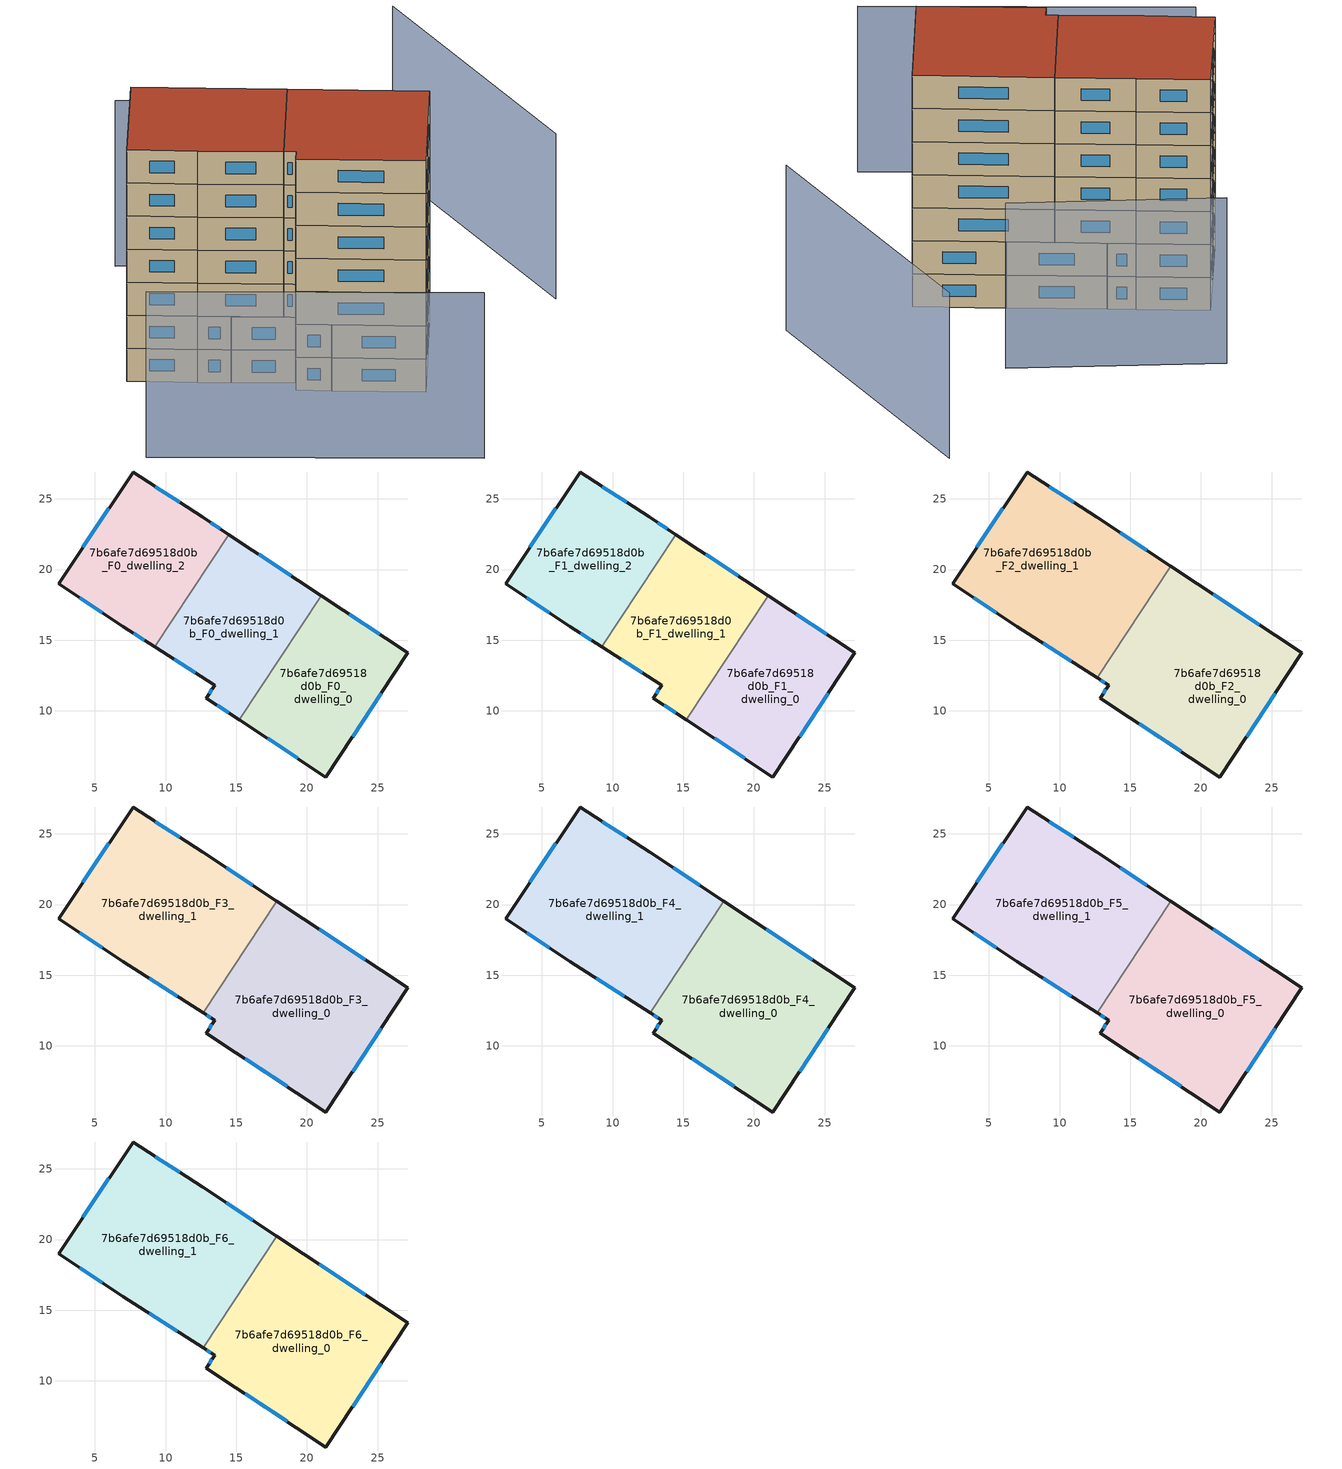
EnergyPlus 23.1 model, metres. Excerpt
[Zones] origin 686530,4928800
7b6afe7d69518d0b_F0_dwelling_0
 floor ground (EU_floor_Construction): 27.14,14.11 21.34,5.32 15.21,9.36 21.02,18.16 z0
 wall outside (EU_wall_Construction): 15.21,9.36 21.34,5.32 27.14,14.11 21.02,18.16 z0:3
 wall to 7b6afe7d69518d0b_F0_dwelling_1 (EU_wall_Construction): 21.02,18.16 15.21,9.36 z0:3
 window (EU_Window_Construction): 25.15,15.43 23.01,16.84 / 23.23,8.18 25.26,11.25 / 17.21,8.05 19.35,6.64 z0.98:2.02
7b6afe7d69518d0b_F0_dwelling_1
 floor ground (EU_floor_Construction): 21.02,18.16 15.21,9.36 12.87,10.9 13.47,11.81 9.23,14.53 14.47,22.47 z0
 wall outside (EU_wall_Construction): 21.02,18.16 14.47,22.47 / 9.23,14.53 13.47,11.81 12.87,10.9 15.21,9.36 z0:3
 wall to 7b6afe7d69518d0b_F0_dwelling_2 (EU_wall_Construction): 14.47,22.47 9.23,14.53 z0:3
 window (EU_Window_Construction): 18.89,19.56 16.6,21.07 / 13.63,10.4 14.45,9.86 / 13.28,11.52 13.07,11.2 / 10.61,13.65 12.09,12.7 z0.98:2.02
7b6afe7d69518d0b_F0_dwelling_2
 floor ground (EU_floor_Construction): 12.57,23.72 14.47,22.47 9.23,14.53 7,15.95 2.42,19.01 7.69,26.9 z0
 wall outside (EU_wall_Construction): 14.47,22.47 12.57,23.72 7.69,26.9 2.42,19.01 7,15.95 9.23,14.53 z0:3
 window (EU_Window_Construction): 10.99,24.76 9.28,25.87 / 13.85,22.88 13.19,23.32 / 7.73,15.49 8.5,14.99 / 3.91,18.02 5.51,16.95 / 5.98,24.34 4.14,21.58 z0.98:2.02
7b6afe7d69518d0b_F1_dwelling_0
 floor to 7b6afe7d69518d0b_F0_dwelling_0 (EU_floor_Construction): 27.14,14.11 21.34,5.32 15.21,9.36 21.02,18.16 z3
 wall outside (EU_wall_Construction): 15.21,9.36 21.34,5.32 27.14,14.11 21.02,18.16 z3:6
 wall to 7b6afe7d69518d0b_F1_dwelling_1 (EU_wall_Construction): 21.02,18.16 15.21,9.36 z3:6
 window (EU_Window_Construction): 25.15,15.43 23.01,16.84 / 23.23,8.18 25.26,11.25 / 17.21,8.05 19.35,6.64 z3.98:5.02
7b6afe7d69518d0b_F1_dwelling_1
 floor to 7b6afe7d69518d0b_F0_dwelling_1 (EU_floor_Construction): 21.02,18.16 15.21,9.36 12.87,10.9 13.47,11.81 9.23,14.53 14.47,22.47 z3
 wall outside (EU_wall_Construction): 21.02,18.16 14.47,22.47 / 9.23,14.53 13.47,11.81 12.87,10.9 15.21,9.36 z3:6
 wall to 7b6afe7d69518d0b_F1_dwelling_2 (EU_wall_Construction): 14.47,22.47 9.23,14.53 z3:6
 window (EU_Window_Construction): 18.89,19.56 16.6,21.07 / 13.63,10.4 14.45,9.86 / 13.28,11.52 13.07,11.2 / 10.61,13.65 12.09,12.7 z3.98:5.02
7b6afe7d69518d0b_F1_dwelling_2
 floor to 7b6afe7d69518d0b_F0_dwelling_2 (EU_floor_Construction): 12.57,23.72 14.47,22.47 9.23,14.53 7,15.95 2.42,19.01 7.69,26.9 z3
 wall outside (EU_wall_Construction): 14.47,22.47 12.57,23.72 7.69,26.9 2.42,19.01 7,15.95 9.23,14.53 z3:6
 window (EU_Window_Construction): 10.99,24.76 9.28,25.87 / 13.85,22.88 13.19,23.32 / 7.73,15.49 8.5,14.99 / 3.91,18.02 5.51,16.95 / 5.98,24.34 4.14,21.58 z3.98:5.02
7b6afe7d69518d0b_F2_dwelling_0
 floor to 7b6afe7d69518d0b_F1_dwelling_0 (EU_floor_Construction): 27.14,14.11 21.34,5.32 15.21,9.36 21.01,18.16 z6
 floor to 7b6afe7d69518d0b_F1_dwelling_1 (EU_floor_Construction): 21.01,18.16 15.21,9.36 12.87,10.9 13.47,11.81 12.66,12.33 17.87,20.23 z6
 wall outside (EU_wall_Construction): 12.66,12.33 13.47,11.81 12.87,10.9 21.34,5.32 27.14,14.11 17.87,20.23 z6:9
 wall to 7b6afe7d69518d0b_F2_dwelling_1 (EU_wall_Construction): 17.87,20.23 12.66,12.33 z6:9
 window (EU_Window_Construction): 12.92,12.16 13.21,11.98 / 24.13,16.1 20.88,18.24 / 23.23,8.18 25.26,11.25 / 15.63,9.09 18.59,7.14 / 13.28,11.52 13.07,11.2 z6.98:8.02
7b6afe7d69518d0b_F2_dwelling_1
 floor to 7b6afe7d69518d0b_F1_dwelling_1 (EU_floor_Construction): 17.87,20.23 12.66,12.33 9.23,14.53 14.47,22.47 z6
 floor to 7b6afe7d69518d0b_F1_dwelling_2 (EU_floor_Construction): 12.57,23.72 14.47,22.47 9.23,14.53 7,15.95 2.42,19.01 7.69,26.9 z6
 wall outside (EU_wall_Construction): 17.87,20.23 12.57,23.72 7.69,26.9 2.42,19.01 7,15.95 12.66,12.33 z6:9
 window (EU_Window_Construction): 10.99,24.76 9.28,25.87 / 16.15,21.37 14.3,22.59 / 8.84,14.78 10.82,13.51 / 3.91,18.02 5.51,16.95 / 5.98,24.34 4.14,21.58 z6.98:8.02
7b6afe7d69518d0b_F3_dwelling_0
 floor to 7b6afe7d69518d0b_F2_dwelling_0 (EU_floor_Construction): 27.14,14.11 21.34,5.32 12.87,10.9 13.47,11.81 12.66,12.33 17.87,20.23 z9
 wall outside (EU_wall_Construction): 12.66,12.33 13.47,11.81 12.87,10.9 21.34,5.32 27.14,14.11 17.87,20.23 z9:12
 wall to 7b6afe7d69518d0b_F3_dwelling_1 (EU_wall_Construction): 17.87,20.23 12.66,12.33 z9:12
 window (EU_Window_Construction): 12.92,12.16 13.21,11.98 / 24.13,16.1 20.88,18.24 / 23.23,8.18 25.26,11.25 / 15.63,9.09 18.59,7.14 / 13.28,11.52 13.07,11.2 z9.98:11.02
7b6afe7d69518d0b_F3_dwelling_1
 floor to 7b6afe7d69518d0b_F2_dwelling_1 (EU_floor_Construction): 12.57,23.72 17.87,20.23 12.66,12.33 7,15.95 2.42,19.01 7.69,26.9 z9
 wall outside (EU_wall_Construction): 17.87,20.23 12.57,23.72 7.69,26.9 2.42,19.01 7,15.95 12.66,12.33 z9:12
 window (EU_Window_Construction): 10.99,24.76 9.28,25.87 / 16.15,21.37 14.3,22.59 / 8.84,14.78 10.82,13.51 / 3.91,18.02 5.51,16.95 / 5.98,24.34 4.14,21.58 z9.98:11.02
7b6afe7d69518d0b_F4_dwelling_0
 floor to 7b6afe7d69518d0b_F3_dwelling_0 (EU_floor_Construction): 27.14,14.11 21.34,5.32 12.87,10.9 13.47,11.81 12.66,12.33 17.87,20.23 z12
 wall outside (EU_wall_Construction): 12.66,12.33 13.47,11.81 12.87,10.9 21.34,5.32 27.14,14.11 17.87,20.23 z12:15
 wall to 7b6afe7d69518d0b_F4_dwelling_1 (EU_wall_Construction): 17.87,20.23 12.66,12.33 z12:15
 window (EU_Window_Construction): 12.92,12.16 13.21,11.98 / 24.13,16.1 20.88,18.24 / 23.23,8.18 25.26,11.25 / 15.63,9.09 18.59,7.14 / 13.28,11.52 13.07,11.2 z12.98:14.02
7b6afe7d69518d0b_F4_dwelling_1
 floor to 7b6afe7d69518d0b_F3_dwelling_1 (EU_floor_Construction): 12.57,23.72 17.87,20.23 12.66,12.33 7,15.95 2.42,19.01 7.69,26.9 z12
 wall outside (EU_wall_Construction): 17.87,20.23 12.57,23.72 7.69,26.9 2.42,19.01 7,15.95 12.66,12.33 z12:15
 window (EU_Window_Construction): 10.99,24.76 9.28,25.87 / 16.15,21.37 14.3,22.59 / 8.84,14.78 10.82,13.51 / 3.91,18.02 5.51,16.95 / 5.98,24.34 4.14,21.58 z12.98:14.02
7b6afe7d69518d0b_F5_dwelling_0
 floor to 7b6afe7d69518d0b_F4_dwelling_0 (EU_floor_Construction): 27.14,14.11 21.34,5.32 12.87,10.9 13.47,11.81 12.66,12.33 17.87,20.23 z15
 wall outside (EU_wall_Construction): 12.66,12.33 13.47,11.81 12.87,10.9 21.34,5.32 27.14,14.11 17.87,20.23 z15:18
 wall to 7b6afe7d69518d0b_F5_dwelling_1 (EU_wall_Construction): 17.87,20.23 12.66,12.33 z15:18
 window (EU_Window_Construction): 12.92,12.16 13.21,11.98 / 24.13,16.1 20.88,18.24 / 23.23,8.18 25.26,11.25 / 15.63,9.09 18.59,7.14 / 13.28,11.52 13.07,11.2 z15.98:17.02
7b6afe7d69518d0b_F5_dwelling_1
 floor to 7b6afe7d69518d0b_F4_dwelling_1 (EU_floor_Construction): 12.57,23.72 17.87,20.23 12.66,12.33 7,15.95 2.42,19.01 7.69,26.9 z15
 wall outside (EU_wall_Construction): 17.87,20.23 12.57,23.72 7.69,26.9 2.42,19.01 7,15.95 12.66,12.33 z15:18
 window (EU_Window_Construction): 10.99,24.76 9.28,25.87 / 16.15,21.37 14.3,22.59 / 8.84,14.78 10.82,13.51 / 3.91,18.02 5.51,16.95 / 5.98,24.34 4.14,21.58 z15.98:17.02
7b6afe7d69518d0b_F6_dwelling_0
 floor to 7b6afe7d69518d0b_F5_dwelling_0 (EU_floor_Construction): 27.14,14.11 21.34,5.32 12.87,10.9 13.47,11.81 12.66,12.33 17.87,20.23 z18
 wall outside (EU_wall_Construction): 12.66,12.33 13.47,11.81 12.87,10.9 21.34,5.32 27.14,14.11 17.87,20.23 z18:21
 wall to 7b6afe7d69518d0b_F6_dwelling_1 (EU_wall_Construction): 17.87,20.23 12.66,12.33 z18:21
 window (EU_Window_Construction): 12.92,12.16 13.21,11.98 / 24.13,16.1 20.88,18.24 / 23.23,8.18 25.26,11.25 / 15.63,9.09 18.59,7.14 / 13.28,11.52 13.07,11.2 z18.98:20.02
 roof outside (EU_roof_Construction): 21.34,5.32 27.14,14.11 17.87,20.23 12.66,12.33 13.47,11.81 12.87,10.9 z21
7b6afe7d69518d0b_F6_dwelling_1
 floor to 7b6afe7d69518d0b_F5_dwelling_1 (EU_floor_Construction): 12.57,23.72 17.87,20.23 12.66,12.33 7,15.95 2.42,19.01 7.69,26.9 z18
 wall outside (EU_wall_Construction): 17.87,20.23 12.57,23.72 7.69,26.9 2.42,19.01 7,15.95 12.66,12.33 z18:21
 window (EU_Window_Construction): 10.99,24.76 9.28,25.87 / 16.15,21.37 14.3,22.59 / 8.84,14.78 10.82,13.51 / 3.91,18.02 5.51,16.95 / 5.98,24.34 4.14,21.58 z18.98:20.02
 roof outside (EU_roof_Construction): 12.66,12.33 17.87,20.23 12.57,23.72 7.69,26.9 2.42,19.01 7,15.95 z21
shading: -2.34,8.46 19.95,-5.51 / 37.38,12.01 36.78,35.12 / 25.87,25.89 10.82,34.3 z0:15
[Building]
EU S2 Campaign: North Axis=0; Terrain=City; Solar Distribution=FullExterior
[Site:Location]
Bologna: Latitude=44.5; Longitude=11.25; Time Zone=1; Elevation=37
[SizingPeriod:WeatherFileDays]
AnnualSizingPeriod: Begin Month=1; Begin Day of Month=1; End Month=12; End Day of Month=31; Day of Week for Start Day=Monday; Use Weather File Daylight Saving Period=No; Use Weather File Rain and Snow Indicators=No
[MATERIAL]
EU_InternalMass_Material: Roughness=MediumRough; Thickness=0.1; Conductivity=1; Density=1800; Specific Heat=900; Thermal Absorptance=0.9; Solar Absorptance=0.7; Visible Absorptance=0.7
[MATERIAL:NOMASS] Roughness=MediumRough; Thermal Absorptance=0.9; Solar Absorptance=0.7; Visible Absorptance=0.7
Name | Thermal Resistance
EU_wall_NoMass | 0.905828
EU_roof_NoMass | 0.37593
EU_floor_NoMass | 0.67114
[WINDOWMATERIAL:SIMPLEGLAZINGSYSTEM]
EU_Window_SimpleGlazing: UFactor=4.52486; Solar Heat Gain Coefficient=0.85; Visible Transmittance=0.85
[CONSTRUCTION]
EU_wall_Construction: EU_wall_NoMass
EU_roof_Construction: EU_roof_NoMass
EU_floor_Construction: EU_floor_NoMass
EU_InternalMass_Construction: EU_InternalMass_Material
EU_Window_Construction: EU_Window_SimpleGlazing
[ZONE] Type=1; Multiplier=1; Ceiling Height=autocalculate; Floor Area=autocalculate; Part of Total Floor Area=Yes
Name | Volume
7b6afe7d69518d0b_F0_dwelling_0; 7b6afe7d69518d0b_F1_dwelling_0 | 231.991
7b6afe7d69518d0b_F2_dwelling_0; 7b6afe7d69518d0b_F3_dwelling_0; 7b6afe7d69518d0b_F4_dwelling_0; 7b6afe7d69518d0b_F5_dwelling_0; 7b6afe7d69518d0b_F6_dwelling_0 | 347.977
7b6afe7d69518d0b_F0_dwelling_1; 7b6afe7d69518d0b_F1_dwelling_1 | 232.004
7b6afe7d69518d0b_F2_dwelling_1; 7b6afe7d69518d0b_F3_dwelling_1; 7b6afe7d69518d0b_F4_dwelling_1; 7b6afe7d69518d0b_F5_dwelling_1; 7b6afe7d69518d0b_F6_dwelling_1 | 347.985
7b6afe7d69518d0b_F0_dwelling_2; 7b6afe7d69518d0b_F1_dwelling_2 | 231.982
[INTERNALMASS] Construction=EU_InternalMass_Construction
Name | Zone or ZoneList | Surface Area
7b6afe7d69518d0b_F0_dwelling_0_EU_InternalMass | 7b6afe7d69518d0b_F0_dwelling_0 | 77.3305
7b6afe7d69518d0b_F0_dwelling_1_EU_InternalMass | 7b6afe7d69518d0b_F0_dwelling_1 | 77.3348
7b6afe7d69518d0b_F0_dwelling_2_EU_InternalMass | 7b6afe7d69518d0b_F0_dwelling_2 | 77.3271
7b6afe7d69518d0b_F1_dwelling_0_EU_InternalMass | 7b6afe7d69518d0b_F1_dwelling_0 | 77.3305
7b6afe7d69518d0b_F1_dwelling_1_EU_InternalMass | 7b6afe7d69518d0b_F1_dwelling_1 | 77.3348
7b6afe7d69518d0b_F1_dwelling_2_EU_InternalMass | 7b6afe7d69518d0b_F1_dwelling_2 | 77.3271
7b6afe7d69518d0b_F2_dwelling_0_EU_InternalMass | 7b6afe7d69518d0b_F2_dwelling_0 | 115.992
7b6afe7d69518d0b_F2_dwelling_1_EU_InternalMass | 7b6afe7d69518d0b_F2_dwelling_1 | 115.995
7b6afe7d69518d0b_F3_dwelling_0_EU_InternalMass | 7b6afe7d69518d0b_F3_dwelling_0 | 115.992
7b6afe7d69518d0b_F3_dwelling_1_EU_InternalMass | 7b6afe7d69518d0b_F3_dwelling_1 | 115.995
7b6afe7d69518d0b_F4_dwelling_0_EU_InternalMass | 7b6afe7d69518d0b_F4_dwelling_0 | 115.992
7b6afe7d69518d0b_F4_dwelling_1_EU_InternalMass | 7b6afe7d69518d0b_F4_dwelling_1 | 115.995
7b6afe7d69518d0b_F5_dwelling_0_EU_InternalMass | 7b6afe7d69518d0b_F5_dwelling_0 | 115.992
7b6afe7d69518d0b_F5_dwelling_1_EU_InternalMass | 7b6afe7d69518d0b_F5_dwelling_1 | 115.995
7b6afe7d69518d0b_F6_dwelling_0_EU_InternalMass | 7b6afe7d69518d0b_F6_dwelling_0 | 115.992
7b6afe7d69518d0b_F6_dwelling_1_EU_InternalMass | 7b6afe7d69518d0b_F6_dwelling_1 | 115.995
[OTHEREQUIPMENT] Fuel Type=Electricity; Design Level Calculation Method=Watts/Area; Power per Zone Floor Area=1; Fraction Latent=0; Fraction Radiant=0; Fraction Lost=0; Carbon Dioxide Generation Rate=0; EndUse Subcategory=EU_Step8_InternalGains
Name | Zone or ZoneList or Space or SpaceList | Schedule
EU_Step8_InternalGain_7b6afe7d69518d0b_F0_dwelling_0_f000 | 7b6afe7d69518d0b_F0_dwelling_0 | EU_Step8_GainSchedule_7b6afe7d69518d0b_F0_dwelling_0_f000
EU_Step8_InternalGain_7b6afe7d69518d0b_F0_dwelling_1_f000 | 7b6afe7d69518d0b_F0_dwelling_1 | EU_Step8_GainSchedule_7b6afe7d69518d0b_F0_dwelling_1_f000
EU_Step8_InternalGain_7b6afe7d69518d0b_F0_dwelling_2_f000 | 7b6afe7d69518d0b_F0_dwelling_2 | EU_Step8_GainSchedule_7b6afe7d69518d0b_F0_dwelling_2_f000
EU_Step8_InternalGain_7b6afe7d69518d0b_F1_dwelling_0_f000 | 7b6afe7d69518d0b_F1_dwelling_0 | EU_Step8_GainSchedule_7b6afe7d69518d0b_F1_dwelling_0_f000
EU_Step8_InternalGain_7b6afe7d69518d0b_F1_dwelling_1_f000 | 7b6afe7d69518d0b_F1_dwelling_1 | EU_Step8_GainSchedule_7b6afe7d69518d0b_F1_dwelling_1_f000
EU_Step8_InternalGain_7b6afe7d69518d0b_F1_dwelling_2_f000 | 7b6afe7d69518d0b_F1_dwelling_2 | EU_Step8_GainSchedule_7b6afe7d69518d0b_F1_dwelling_2_f000
EU_Step8_InternalGain_7b6afe7d69518d0b_F2_dwelling_0_f000 | 7b6afe7d69518d0b_F2_dwelling_0 | EU_Step8_GainSchedule_7b6afe7d69518d0b_F2_dwelling_0_f000
EU_Step8_InternalGain_7b6afe7d69518d0b_F2_dwelling_1_f000 | 7b6afe7d69518d0b_F2_dwelling_1 | EU_Step8_GainSchedule_7b6afe7d69518d0b_F2_dwelling_1_f000
EU_Step8_InternalGain_7b6afe7d69518d0b_F3_dwelling_0_f000 | 7b6afe7d69518d0b_F3_dwelling_0 | EU_Step8_GainSchedule_7b6afe7d69518d0b_F3_dwelling_0_f000
EU_Step8_InternalGain_7b6afe7d69518d0b_F3_dwelling_1_f000 | 7b6afe7d69518d0b_F3_dwelling_1 | EU_Step8_GainSchedule_7b6afe7d69518d0b_F3_dwelling_1_f000
EU_Step8_InternalGain_7b6afe7d69518d0b_F4_dwelling_0_f000 | 7b6afe7d69518d0b_F4_dwelling_0 | EU_Step8_GainSchedule_7b6afe7d69518d0b_F4_dwelling_0_f000
EU_Step8_InternalGain_7b6afe7d69518d0b_F4_dwelling_1_f000 | 7b6afe7d69518d0b_F4_dwelling_1 | EU_Step8_GainSchedule_7b6afe7d69518d0b_F4_dwelling_1_f000
EU_Step8_InternalGain_7b6afe7d69518d0b_F5_dwelling_0_f000 | 7b6afe7d69518d0b_F5_dwelling_0 | EU_Step8_GainSchedule_7b6afe7d69518d0b_F5_dwelling_0_f000
EU_Step8_InternalGain_7b6afe7d69518d0b_F5_dwelling_1_f000 | 7b6afe7d69518d0b_F5_dwelling_1 | EU_Step8_GainSchedule_7b6afe7d69518d0b_F5_dwelling_1_f000
EU_Step8_InternalGain_7b6afe7d69518d0b_F6_dwelling_0_f000 | 7b6afe7d69518d0b_F6_dwelling_0 | EU_Step8_GainSchedule_7b6afe7d69518d0b_F6_dwelling_0_f000
EU_Step8_InternalGain_7b6afe7d69518d0b_F6_dwelling_1_f000 | 7b6afe7d69518d0b_F6_dwelling_1 | EU_Step8_GainSchedule_7b6afe7d69518d0b_F6_dwelling_1_f000
[ZONEVENTILATION:DESIGNFLOWRATE] Schedule=EU_AlwaysOn; Design Flow Rate Calculation Method=AirChanges/Hour; Air Changes per Hour=0.73129; Ventilation Type=Natural; Fan Pressure Rise=0; Fan Total Efficiency=1; Constant Term Coefficient=1; Temperature Term Coefficient=0; Velocity Term Coefficient=0; Velocity Squared Term Coefficient=0; Minimum Indoor Temperature=-100; Maximum Indoor Temperature=100; Delta Temperature=-100; Minimum Outdoor Temperature=-100; Maximum Outdoor Temperature=100; Maximum Wind Speed=40
Name | Zone or ZoneList or Space or SpaceList
EU_ConstantAir_7b6afe7d69518d0b_F0_dwelling_0 | 7b6afe7d69518d0b_F0_dwelling_0
EU_ConstantAir_7b6afe7d69518d0b_F0_dwelling_1 | 7b6afe7d69518d0b_F0_dwelling_1
EU_ConstantAir_7b6afe7d69518d0b_F0_dwelling_2 | 7b6afe7d69518d0b_F0_dwelling_2
EU_ConstantAir_7b6afe7d69518d0b_F1_dwelling_0 | 7b6afe7d69518d0b_F1_dwelling_0
EU_ConstantAir_7b6afe7d69518d0b_F1_dwelling_1 | 7b6afe7d69518d0b_F1_dwelling_1
EU_ConstantAir_7b6afe7d69518d0b_F1_dwelling_2 | 7b6afe7d69518d0b_F1_dwelling_2
EU_ConstantAir_7b6afe7d69518d0b_F2_dwelling_0 | 7b6afe7d69518d0b_F2_dwelling_0
EU_ConstantAir_7b6afe7d69518d0b_F2_dwelling_1 | 7b6afe7d69518d0b_F2_dwelling_1
EU_ConstantAir_7b6afe7d69518d0b_F3_dwelling_0 | 7b6afe7d69518d0b_F3_dwelling_0
EU_ConstantAir_7b6afe7d69518d0b_F3_dwelling_1 | 7b6afe7d69518d0b_F3_dwelling_1
EU_ConstantAir_7b6afe7d69518d0b_F4_dwelling_0 | 7b6afe7d69518d0b_F4_dwelling_0
EU_ConstantAir_7b6afe7d69518d0b_F4_dwelling_1 | 7b6afe7d69518d0b_F4_dwelling_1
EU_ConstantAir_7b6afe7d69518d0b_F5_dwelling_0 | 7b6afe7d69518d0b_F5_dwelling_0
EU_ConstantAir_7b6afe7d69518d0b_F5_dwelling_1 | 7b6afe7d69518d0b_F5_dwelling_1
EU_ConstantAir_7b6afe7d69518d0b_F6_dwelling_0 | 7b6afe7d69518d0b_F6_dwelling_0
EU_ConstantAir_7b6afe7d69518d0b_F6_dwelling_1 | 7b6afe7d69518d0b_F6_dwelling_1
[HVACTEMPLATE:THERMOSTAT] Constant Heating Setpoint=20; Constant Cooling Setpoint=50
EU_HeatOnly_7b6afe7d69518d0b_F0_dwelling_0; EU_HeatOnly_7b6afe7d69518d0b_F0_dwelling_1; EU_HeatOnly_7b6afe7d69518d0b_F0_dwelling_2; EU_HeatOnly_7b6afe7d69518d0b_F1_dwelling_0; EU_HeatOnly_7b6afe7d69518d0b_F1_dwelling_1; EU_HeatOnly_7b6afe7d69518d0b_F1_dwelling_2; EU_HeatOnly_7b6afe7d69518d0b_F2_dwelling_0; EU_HeatOnly_7b6afe7d69518d0b_F2_dwelling_1; EU_HeatOnly_7b6afe7d69518d0b_F3_dwelling_0; EU_HeatOnly_7b6afe7d69518d0b_F3_dwelling_1; EU_HeatOnly_7b6afe7d69518d0b_F4_dwelling_0; EU_HeatOnly_7b6afe7d69518d0b_F4_dwelling_1; EU_HeatOnly_7b6afe7d69518d0b_F5_dwelling_0; EU_HeatOnly_7b6afe7d69518d0b_F5_dwelling_1; EU_HeatOnly_7b6afe7d69518d0b_F6_dwelling_0; EU_HeatOnly_7b6afe7d69518d0b_F6_dwelling_1
[HVACTEMPLATE:ZONE:IDEALLOADSAIRSYSTEM] System Availability Schedule=EU_AlwaysOn; Maximum Heating Supply Air Temperature=50; Minimum Cooling Supply Air Temperature=13; Maximum Heating Supply Air Humidity Ratio=0.0156; Minimum Cooling Supply Air Humidity Ratio=0.0077; Heating Limit=NoLimit; Cooling Limit=NoLimit; Heating Availability Schedule=EU_AlwaysOn; Cooling Availability Schedule=EU_CoolingOff; Dehumidification Control Type=ConstantSensibleHeatRatio; Cooling Sensible Heat Ratio=0.7; Dehumidification Setpoint=60; Humidification Control Type=None; Humidification Setpoint=30; Outdoor Air Method=None; Outdoor Air Flow Rate per Person=0.00944; Outdoor Air Flow Rate per Zone Floor Area=0; Outdoor Air Flow Rate per Zone=0; Demand Controlled Ventilation Type=None; Outdoor Air Economizer Type=NoEconomizer; Heat Recovery Type=None; Sensible Heat Recovery Effectiveness=0.7; Latent Heat Recovery Effectiveness=0.65
Name | Template Thermostat
7b6afe7d69518d0b_F0_dwelling_0 | EU_HeatOnly_7b6afe7d69518d0b_F0_dwelling_0
7b6afe7d69518d0b_F0_dwelling_1 | EU_HeatOnly_7b6afe7d69518d0b_F0_dwelling_1
7b6afe7d69518d0b_F0_dwelling_2 | EU_HeatOnly_7b6afe7d69518d0b_F0_dwelling_2
7b6afe7d69518d0b_F1_dwelling_0 | EU_HeatOnly_7b6afe7d69518d0b_F1_dwelling_0
7b6afe7d69518d0b_F1_dwelling_1 | EU_HeatOnly_7b6afe7d69518d0b_F1_dwelling_1
7b6afe7d69518d0b_F1_dwelling_2 | EU_HeatOnly_7b6afe7d69518d0b_F1_dwelling_2
7b6afe7d69518d0b_F2_dwelling_0 | EU_HeatOnly_7b6afe7d69518d0b_F2_dwelling_0
7b6afe7d69518d0b_F2_dwelling_1 | EU_HeatOnly_7b6afe7d69518d0b_F2_dwelling_1
7b6afe7d69518d0b_F3_dwelling_0 | EU_HeatOnly_7b6afe7d69518d0b_F3_dwelling_0
7b6afe7d69518d0b_F3_dwelling_1 | EU_HeatOnly_7b6afe7d69518d0b_F3_dwelling_1
7b6afe7d69518d0b_F4_dwelling_0 | EU_HeatOnly_7b6afe7d69518d0b_F4_dwelling_0
7b6afe7d69518d0b_F4_dwelling_1 | EU_HeatOnly_7b6afe7d69518d0b_F4_dwelling_1
7b6afe7d69518d0b_F5_dwelling_0 | EU_HeatOnly_7b6afe7d69518d0b_F5_dwelling_0
7b6afe7d69518d0b_F5_dwelling_1 | EU_HeatOnly_7b6afe7d69518d0b_F5_dwelling_1
7b6afe7d69518d0b_F6_dwelling_0 | EU_HeatOnly_7b6afe7d69518d0b_F6_dwelling_0
7b6afe7d69518d0b_F6_dwelling_1 | EU_HeatOnly_7b6afe7d69518d0b_F6_dwelling_1
[SIZING:ZONE] Zone Cooling Design Supply Air Temperature Input Method=SupplyAirTemperature; Zone Cooling Design Supply Air Temperature=13; Zone Heating Design Supply Air Temperature Input Method=SupplyAirTemperature; Zone Heating Design Supply Air Temperature=50; Zone Cooling Design Supply Air Humidity Ratio=0.008; Zone Heating Design Supply Air Humidity Ratio=0.008; Cooling Design Air Flow Method=DesignDay; Cooling Design Air Flow Rate=0; Cooling Minimum Air Flow per Zone Floor Area=0.000762; Cooling Minimum Air Flow=0; Cooling Minimum Air Flow Fraction=0.2; Heating Design Air Flow Method=DesignDay; Heating Design Air Flow Rate=0; Heating Maximum Air Flow per Zone Floor Area=0.002032; Heating Maximum Air Flow=0.141576; Heating Maximum Air Flow Fraction=0.3; Account for Dedicated Outdoor Air System=No; Dedicated Outdoor Air System Control Strategy=NeutralSupplyAir; Dedicated Outdoor Air Low Setpoint Temperature for Design=autosize; Dedicated Outdoor Air High Setpoint Temperature for Design=autosize; Zone Load Sizing Method=Sensible Load Only No Latent Load; Zone Latent Cooling Design Supply Air Humidity Ratio Input Method=HumidityRatioDifference; Zone Cooling Design Supply Air Humidity Ratio Difference=0.005; Zone Latent Heating Design Supply Air Humidity Ratio Input Method=HumidityRatioDifference; Zone Humidification Design Supply Air Humidity Ratio Difference=0.005
7b6afe7d69518d0b_F0_dwelling_0; 7b6afe7d69518d0b_F0_dwelling_1; 7b6afe7d69518d0b_F0_dwelling_2; 7b6afe7d69518d0b_F1_dwelling_0; 7b6afe7d69518d0b_F1_dwelling_1; 7b6afe7d69518d0b_F1_dwelling_2; 7b6afe7d69518d0b_F2_dwelling_0; 7b6afe7d69518d0b_F2_dwelling_1; 7b6afe7d69518d0b_F3_dwelling_0; 7b6afe7d69518d0b_F3_dwelling_1; 7b6afe7d69518d0b_F4_dwelling_0; 7b6afe7d69518d0b_F4_dwelling_1; 7b6afe7d69518d0b_F5_dwelling_0; 7b6afe7d69518d0b_F5_dwelling_1; 7b6afe7d69518d0b_F6_dwelling_0; 7b6afe7d69518d0b_F6_dwelling_1
[SCHEDULE:CONSTANT]
Name | Hourly Value
EU_AlwaysOn | 1
EU_CoolingOff | 0
[SCHEDULE:FILE] Column Number=1; Rows to Skip at Top=0; Number of Hours of Data=8760; Column Separator=Comma; Interpolate to Timestep=No; Minutes per Item=60; Adjust Schedule for Daylight Savings=Yes
Name | File
EU_Step8_GainSchedule_7b6afe7d69518d0b_F0_dwelling_0_f000 | ../../schedules/7b6afe7d69518d0b/7b6afe7d69518d0b_F0_dwelling_0_f000_gain.csv
EU_Step8_GainSchedule_7b6afe7d69518d0b_F0_dwelling_1_f000 | ../../schedules/7b6afe7d69518d0b/7b6afe7d69518d0b_F0_dwelling_1_f000_gain.csv
EU_Step8_GainSchedule_7b6afe7d69518d0b_F0_dwelling_2_f000 | ../../schedules/7b6afe7d69518d0b/7b6afe7d69518d0b_F0_dwelling_2_f000_gain.csv
EU_Step8_GainSchedule_7b6afe7d69518d0b_F1_dwelling_0_f000 | ../../schedules/7b6afe7d69518d0b/7b6afe7d69518d0b_F1_dwelling_0_f000_gain.csv
EU_Step8_GainSchedule_7b6afe7d69518d0b_F1_dwelling_1_f000 | ../../schedules/7b6afe7d69518d0b/7b6afe7d69518d0b_F1_dwelling_1_f000_gain.csv
EU_Step8_GainSchedule_7b6afe7d69518d0b_F1_dwelling_2_f000 | ../../schedules/7b6afe7d69518d0b/7b6afe7d69518d0b_F1_dwelling_2_f000_gain.csv
EU_Step8_GainSchedule_7b6afe7d69518d0b_F2_dwelling_0_f000 | ../../schedules/7b6afe7d69518d0b/7b6afe7d69518d0b_F2_dwelling_0_f000_gain.csv
EU_Step8_GainSchedule_7b6afe7d69518d0b_F2_dwelling_1_f000 | ../../schedules/7b6afe7d69518d0b/7b6afe7d69518d0b_F2_dwelling_1_f000_gain.csv
EU_Step8_GainSchedule_7b6afe7d69518d0b_F3_dwelling_0_f000 | ../../schedules/7b6afe7d69518d0b/7b6afe7d69518d0b_F3_dwelling_0_f000_gain.csv
EU_Step8_GainSchedule_7b6afe7d69518d0b_F3_dwelling_1_f000 | ../../schedules/7b6afe7d69518d0b/7b6afe7d69518d0b_F3_dwelling_1_f000_gain.csv
EU_Step8_GainSchedule_7b6afe7d69518d0b_F4_dwelling_0_f000 | ../../schedules/7b6afe7d69518d0b/7b6afe7d69518d0b_F4_dwelling_0_f000_gain.csv
EU_Step8_GainSchedule_7b6afe7d69518d0b_F4_dwelling_1_f000 | ../../schedules/7b6afe7d69518d0b/7b6afe7d69518d0b_F4_dwelling_1_f000_gain.csv
EU_Step8_GainSchedule_7b6afe7d69518d0b_F5_dwelling_0_f000 | ../../schedules/7b6afe7d69518d0b/7b6afe7d69518d0b_F5_dwelling_0_f000_gain.csv
EU_Step8_GainSchedule_7b6afe7d69518d0b_F5_dwelling_1_f000 | ../../schedules/7b6afe7d69518d0b/7b6afe7d69518d0b_F5_dwelling_1_f000_gain.csv
EU_Step8_GainSchedule_7b6afe7d69518d0b_F6_dwelling_0_f000 | ../../schedules/7b6afe7d69518d0b/7b6afe7d69518d0b_F6_dwelling_0_f000_gain.csv
EU_Step8_GainSchedule_7b6afe7d69518d0b_F6_dwelling_1_f000 | ../../schedules/7b6afe7d69518d0b/7b6afe7d69518d0b_F6_dwelling_1_f000_gain.csv
